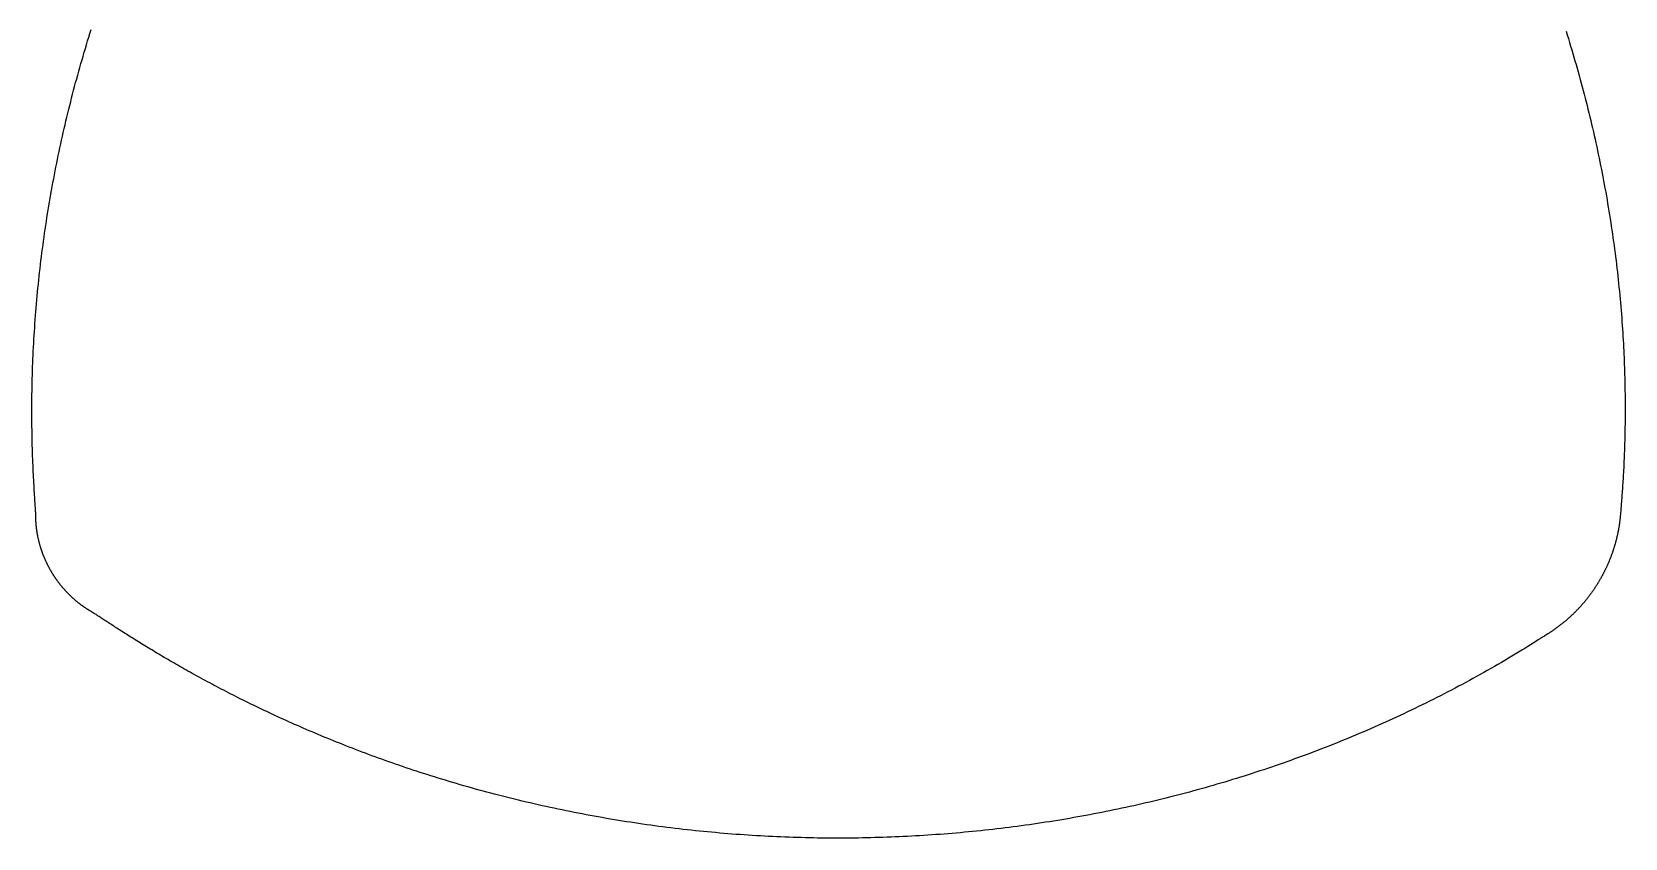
# Model space of a CAD drawing. Extents: x -3 to 136, y 0 to 121.
# Drawn here: x 44.68 to 55.32, y 11.91 to 17.3 of the extents above; entities that cross this region are included whole.
import ezdxf

# ---------------------------------------------------------------- set-up
doc = ezdxf.new("R2010")
doc.units = 0
doc.layers.get('0').update_dxf_attribs({"linetype": 'CONTINUOUS'})

msp = doc.modelspace()

# ---------------------------------------------------------------- linework, layer by layer
for points in [[(44.7084, 14.0698, 0), (44.7084, 14.0733, 0), (44.7083, 14.0776, 0), (44.708, 14.0828, 0), (44.7077, 14.0887, 0), (44.7074, 14.0955, 0), (44.7069, 14.103, 0), (44.7064, 14.1114, 0), (44.7058, 14.1205, 0), (44.7052, 14.1303, 0), (44.7045, 14.1409, 0), (44.7038, 14.1523, 0), (44.703, 14.1643, 0), (44.7022, 14.1771, 0), (44.7014, 14.1905, 0), (44.7005, 14.2046, 0), (44.6996, 14.2194, 0), (44.6986, 14.2349, 0), (44.6977, 14.251, 0), (44.6968, 14.2677, 0), (44.6958, 14.285, 0), (44.6948, 14.303, 0), (44.6939, 14.3216, 0), (44.6929, 14.3407, 0), (44.692, 14.3604, 0), (44.6911, 14.3807, 0), (44.6902, 14.4015, 0), (44.6893, 14.4229, 0), (44.6884, 14.4448, 0), (44.6876, 14.4672, 0), (44.6868, 14.49, 0), (44.6861, 14.5134, 0), (44.6854, 14.5373, 0), (44.6848, 14.5616, 0), (44.6843, 14.5864, 0), (44.6837, 14.6116, 0), (44.6833, 14.6372, 0), (44.6829, 14.6633, 0), (44.6827, 14.6897, 0), (44.6825, 14.7163, 0), (44.6823, 14.7428, 0), (44.6823, 14.7694, 0), (44.6824, 14.7959, 0), (44.6825, 14.8224, 0), (44.6827, 14.849, 0), (44.683, 14.8755, 0), (44.6834, 14.902, 0), (44.6839, 14.9285, 0), (44.6845, 14.9549, 0), (44.6851, 14.9814, 0), (44.6858, 15.0079, 0), (44.6866, 15.0343, 0), (44.6875, 15.0608, 0), (44.6885, 15.0872, 0), (44.6896, 15.1137, 0), (44.6907, 15.1401, 0), (44.692, 15.1665, 0), (44.6933, 15.1929, 0), (44.6947, 15.2193, 0), (44.6962, 15.2457, 0), (44.6977, 15.272, 0), (44.6994, 15.2984, 0), (44.7011, 15.3248, 0), (44.7029, 15.3511, 0), (44.7048, 15.3774, 0), (44.7068, 15.4038, 0), (44.7089, 15.4301, 0), (44.7111, 15.4564, 0), (44.7133, 15.4827, 0), (44.7156, 15.509, 0), (44.718, 15.5352, 0), (44.7205, 15.5615, 0), (44.723, 15.5878, 0), (44.7257, 15.614, 0), (44.7284, 15.6402, 0), (44.7312, 15.6665, 0), (44.7341, 15.6927, 0), (44.7371, 15.7189, 0), (44.7402, 15.7451, 0), (44.7433, 15.7713, 0), (44.7465, 15.7974, 0), (44.7498, 15.8236, 0), (44.7532, 15.8497, 0), (44.7567, 15.8759, 0), (44.7602, 15.902, 0), (44.7639, 15.9281, 0), (44.7676, 15.9542, 0), (44.7714, 15.9803, 0), (44.7753, 16.0064, 0), (44.7792, 16.0324, 0), (44.7833, 16.0585, 0), (44.7874, 16.0845, 0), (44.7916, 16.1106, 0), (44.7959, 16.1366, 0), (44.8002, 16.1626, 0), (44.8047, 16.1886, 0), (44.8092, 16.2146, 0), (44.8138, 16.2405, 0), (44.8185, 16.2665, 0), (44.8232, 16.2924, 0), (44.8281, 16.3183, 0), (44.833, 16.3442, 0), (44.838, 16.3701, 0), (44.8431, 16.396, 0), (44.8482, 16.4218, 0), (44.8535, 16.4477, 0), (44.8588, 16.4735, 0), (44.8642, 16.4993, 0), (44.8697, 16.5251, 0), (44.8752, 16.5508, 0), (44.8809, 16.5766, 0), (44.8866, 16.6023, 0), (44.8924, 16.628, 0), (44.8982, 16.6537, 0), (44.9042, 16.6794, 0), (44.9102, 16.705, 0), (44.9163, 16.7306, 0), (44.9225, 16.7563, 0), (44.9288, 16.7819, 0), (44.9351, 16.8074, 0), (44.9415, 16.833, 0), (44.948, 16.8585, 0), (44.9546, 16.884, 0), (44.9612, 16.9095, 0), (44.968, 16.935, 0), (44.9748, 16.9605, 0), (44.9816, 16.9859, 0), (44.9886, 17.0113, 0), (44.9956, 17.0367, 0), (45.0028, 17.0621, 0), (45.0099, 17.0874, 0), (45.0172, 17.1127, 0), (45.0245, 17.1381, 0), (45.032, 17.1633, 0), (45.0395, 17.1886, 0), (45.047, 17.2138, 0), (45.0547, 17.239, 0), (45.0624, 17.2642, 0), (45.0702, 17.2894, 0), (45.0781, 17.3145, 0)], [(54.928, 17.3033, 0), (54.9357, 17.2787, 0), (54.9434, 17.2541, 0), (54.9509, 17.2295, 0), (54.9584, 17.2048, 0), (54.9658, 17.1801, 0), (54.9732, 17.1554, 0), (54.9804, 17.1307, 0), (54.9876, 17.106, 0), (54.9948, 17.0812, 0), (55.0018, 17.0565, 0), (55.0088, 17.0317, 0), (55.0157, 17.0069, 0), (55.0225, 16.982, 0), (55.0293, 16.9572, 0), (55.036, 16.9323, 0), (55.0426, 16.9074, 0), (55.0491, 16.8825, 0), (55.0556, 16.8576, 0), (55.062, 16.8326, 0), (55.0683, 16.8076, 0), (55.0745, 16.7827, 0), (55.0807, 16.7577, 0), (55.0868, 16.7326, 0), (55.0928, 16.7076, 0), (55.0987, 16.6825, 0), (55.1046, 16.6575, 0), (55.1104, 16.6324, 0), (55.1161, 16.6073, 0), (55.1217, 16.5822, 0), (55.1273, 16.557, 0), (55.1328, 16.5319, 0), (55.1382, 16.5067, 0), (55.1435, 16.4815, 0), (55.1488, 16.4563, 0), (55.1539, 16.4311, 0), (55.1591, 16.4059, 0), (55.1641, 16.3806, 0), (55.169, 16.3553, 0), (55.1739, 16.3301, 0), (55.1787, 16.3048, 0), (55.1834, 16.2795, 0), (55.1881, 16.2541, 0), (55.1926, 16.2288, 0), (55.1971, 16.2035, 0), (55.2016, 16.1781, 0), (55.2059, 16.1527, 0), (55.2102, 16.1273, 0), (55.2143, 16.1019, 0), (55.2184, 16.0765, 0), (55.2225, 16.0511, 0), (55.2264, 16.0257, 0), (55.2303, 16.0002, 0), (55.2341, 15.9748, 0), (55.2378, 15.9493, 0), (55.2414, 15.9238, 0), (55.245, 15.8983, 0), (55.2485, 15.8728, 0), (55.2519, 15.8473, 0), (55.2552, 15.8218, 0), (55.2585, 15.7962, 0), (55.2616, 15.7707, 0), (55.2647, 15.7451, 0), (55.2677, 15.7195, 0), (55.2707, 15.694, 0), (55.2735, 15.6684, 0), (55.2763, 15.6428, 0), (55.279, 15.6172, 0), (55.2816, 15.5916, 0), (55.2841, 15.5659, 0), (55.2866, 15.5403, 0), (55.289, 15.5147, 0), (55.2913, 15.489, 0), (55.2935, 15.4634, 0), (55.2956, 15.438, 0), (55.2976, 15.4127, 0), (55.2995, 15.3876, 0), (55.3014, 15.3626, 0), (55.3031, 15.3378, 0), (55.3048, 15.3132, 0), (55.3064, 15.2888, 0), (55.3079, 15.2645, 0), (55.3093, 15.2404, 0), (55.3107, 15.2165, 0), (55.3119, 15.1928, 0), (55.3131, 15.1692, 0), (55.3142, 15.1458, 0), (55.3152, 15.1226, 0), (55.3162, 15.0996, 0), (55.3171, 15.0767, 0), (55.3179, 15.0541, 0), (55.3186, 15.0316, 0), (55.3193, 15.0093, 0), (55.3199, 14.9872, 0), (55.3204, 14.9653, 0), (55.3209, 14.9435, 0), (55.3213, 14.922, 0), (55.3217, 14.9007, 0), (55.322, 14.8795, 0), (55.3222, 14.8585, 0), (55.3224, 14.8378, 0), (55.3225, 14.8172, 0), (55.3226, 14.7968, 0), (55.3226, 14.7767, 0), (55.3226, 14.7567, 0), (55.3225, 14.737, 0), (55.3224, 14.7174, 0), (55.3222, 14.698, 0), (55.322, 14.6789, 0), (55.3217, 14.66, 0), (55.3214, 14.6412, 0), (55.3211, 14.6227, 0), (55.3207, 14.6044, 0), (55.3203, 14.5863, 0), (55.3198, 14.5684, 0), (55.3193, 14.5507, 0), (55.3188, 14.5333, 0), (55.3182, 14.516, 0), (55.3176, 14.499, 0), (55.317, 14.4822, 0), (55.3164, 14.4657, 0), (55.3157, 14.4493, 0), (55.315, 14.4332, 0), (55.3143, 14.4173, 0), (55.3135, 14.4016, 0), (55.3128, 14.3862, 0), (55.312, 14.3709, 0), (55.3112, 14.3559, 0), (55.3104, 14.3412, 0), (55.3096, 14.3267, 0), (55.3087, 14.3124, 0), (55.3079, 14.2983, 0), (55.307, 14.2845, 0), (55.3061, 14.2709, 0), (55.3052, 14.2576, 0), (55.3043, 14.2445, 0), (55.3034, 14.2316, 0), (55.3025, 14.219, 0), (55.3016, 14.2066, 0), (55.3007, 14.1945, 0), (55.2999, 14.1826, 0), (55.299, 14.171, 0), (55.2981, 14.1596, 0), (55.2972, 14.1485, 0), (55.2963, 14.1376, 0), (55.2954, 14.127, 0), (55.2946, 14.1166, 0), (55.2937, 14.1065, 0), (55.2929, 14.0972, 0), (55.2922, 14.0888, 0), (55.2916, 14.0814, 0), (55.291, 14.0751, 0), (55.2906, 14.0698, 0)], [(45.0809, 13.4246, 0), (45.0783, 13.4261, 0), (45.0756, 13.4277, 0), (45.073, 13.4292, 0), (45.0704, 13.4308, 0), (45.0678, 13.4323, 0), (45.0652, 13.4339, 0), (45.0626, 13.4355, 0), (45.06, 13.4371, 0), (45.0574, 13.4387, 0), (45.0548, 13.4404, 0), (45.0522, 13.442, 0), (45.0496, 13.4437, 0), (45.0471, 13.4453, 0), (45.0445, 13.447, 0), (45.042, 13.4487, 0), (45.0394, 13.4504, 0), (45.0369, 13.4521, 0), (45.0344, 13.4538, 0), (45.0319, 13.4555, 0), (45.0294, 13.4573, 0), (45.0268, 13.459, 0), (45.0244, 13.4608, 0), (45.0219, 13.4626, 0), (45.0194, 13.4643, 0), (45.0169, 13.4661, 0), (45.0144, 13.4679, 0), (45.012, 13.4698, 0), (45.0095, 13.4716, 0), (45.0071, 13.4734, 0), (45.0047, 13.4753, 0), (45.0022, 13.4771, 0), (44.9998, 13.479, 0), (44.9974, 13.4809, 0), (44.995, 13.4827, 0), (44.9926, 13.4846, 0), (44.9902, 13.4866, 0), (44.9878, 13.4885, 0), (44.9855, 13.4904, 0), (44.9831, 13.4923, 0), (44.9808, 13.4943, 0), (44.9784, 13.4962, 0), (44.9761, 13.4982, 0), (44.9737, 13.5002, 0), (44.9714, 13.5022, 0), (44.9691, 13.5042, 0), (44.9668, 13.5062, 0), (44.9645, 13.5082, 0), (44.9622, 13.5102, 0), (44.9599, 13.5123, 0), (44.9577, 13.5143, 0), (44.9554, 13.5164, 0), (44.9531, 13.5184, 0), (44.9509, 13.5205, 0), (44.9486, 13.5226, 0), (44.9464, 13.5247, 0), (44.9442, 13.5268, 0), (44.942, 13.5289, 0), (44.9398, 13.531, 0), (44.9376, 13.5331, 0), (44.9354, 13.5353, 0), (44.9332, 13.5374, 0), (44.931, 13.5396, 0), (44.9289, 13.5417, 0), (44.9267, 13.5439, 0), (44.9246, 13.5461, 0), (44.9224, 13.5483, 0), (44.9203, 13.5505, 0), (44.9182, 13.5527, 0), (44.9161, 13.5549, 0), (44.914, 13.5571, 0), (44.9119, 13.5594, 0), (44.9098, 13.5616, 0), (44.9077, 13.5639, 0), (44.9057, 13.5661, 0), (44.9036, 13.5684, 0), (44.9016, 13.5707, 0), (44.8995, 13.5729, 0), (44.8975, 13.5752, 0), (44.8955, 13.5775, 0), (44.8935, 13.5799, 0), (44.8915, 13.5822, 0), (44.8895, 13.5845, 0), (44.8875, 13.5868, 0), (44.8856, 13.5892, 0), (44.8836, 13.5915, 0), (44.8816, 13.5939, 0), (44.8797, 13.5962, 0), (44.8778, 13.5986, 0), (44.8759, 13.601, 0), (44.8739, 13.6034, 0), (44.872, 13.6058, 0), (44.8701, 13.6082, 0), (44.8683, 13.6106, 0), (44.8664, 13.613, 0), (44.8645, 13.6154, 0), (44.8627, 13.6179, 0), (44.8608, 13.6203, 0), (44.859, 13.6228, 0), (44.8572, 13.6252, 0), (44.8553, 13.6277, 0), (44.8535, 13.6301, 0), (44.8517, 13.6326, 0), (44.85, 13.6351, 0), (44.8482, 13.6376, 0), (44.8464, 13.6401, 0), (44.8447, 13.6426, 0), (44.8429, 13.6451, 0), (44.8412, 13.6476, 0), (44.8395, 13.6502, 0), (44.8377, 13.6527, 0), (44.836, 13.6552, 0), (44.8343, 13.6578, 0), (44.8327, 13.6603, 0), (44.831, 13.6629, 0), (44.8293, 13.6655, 0), (44.8277, 13.668, 0), (44.826, 13.6706, 0), (44.8244, 13.6732, 0), (44.8228, 13.6758, 0), (44.8212, 13.6784, 0), (44.8196, 13.681, 0), (44.818, 13.6836, 0), (44.8164, 13.6862, 0), (44.8148, 13.6888, 0), (44.8132, 13.6915, 0), (44.8117, 13.6941, 0), (44.8102, 13.6968, 0), (44.8086, 13.6994, 0), (44.8071, 13.7021, 0), (44.8056, 13.7047, 0), (44.8041, 13.7074, 0), (44.8026, 13.7101, 0), (44.8011, 13.7127, 0), (44.7997, 13.7154, 0), (44.7982, 13.7181, 0), (44.7968, 13.7208, 0), (44.7953, 13.7235, 0), (44.7939, 13.7262, 0), (44.7925, 13.7289, 0), (44.7911, 13.7317, 0), (44.7897, 13.7344, 0), (44.7883, 13.7371, 0), (44.787, 13.7399, 0), (44.7856, 13.7426, 0), (44.7843, 13.7453, 0), (44.7829, 13.7481, 0), (44.7816, 13.7509, 0), (44.7803, 13.7536, 0), (44.779, 13.7564, 0), (44.7777, 13.7592, 0), (44.7764, 13.7619, 0), (44.7752, 13.7647, 0), (44.7739, 13.7675, 0), (44.7726, 13.7703, 0), (44.7714, 13.7731, 0), (44.7702, 13.7759, 0), (44.769, 13.7787, 0), (44.7678, 13.7815, 0), (44.7666, 13.7844, 0), (44.7654, 13.7872, 0), (44.7642, 13.79, 0), (44.7631, 13.7928, 0), (44.7619, 13.7957, 0), (44.7608, 13.7985, 0), (44.7597, 13.8014, 0), (44.7586, 13.8042, 0), (44.7575, 13.8071, 0), (44.7564, 13.8099, 0), (44.7553, 13.8128, 0), (44.7542, 13.8157, 0), (44.7532, 13.8185, 0), (44.7521, 13.8214, 0), (44.7511, 13.8243, 0), (44.7501, 13.8272, 0), (44.7491, 13.8301, 0), (44.7481, 13.833, 0), (44.7471, 13.8359, 0), (44.7461, 13.8388, 0), (44.7452, 13.8417, 0), (44.7442, 13.8446, 0), (44.7433, 13.8475, 0), (44.7424, 13.8504, 0), (44.7414, 13.8533, 0), (44.7405, 13.8563, 0), (44.7397, 13.8592, 0), (44.7388, 13.8621, 0), (44.7379, 13.865, 0), (44.7371, 13.868, 0), (44.7362, 13.8709, 0), (44.7354, 13.8739, 0), (44.7346, 13.8768, 0), (44.7338, 13.8798, 0), (44.733, 13.8827, 0), (44.7322, 13.8857, 0), (44.7314, 13.8886, 0), (44.7307, 13.8916, 0), (44.7299, 13.8945, 0), (44.7292, 13.8975, 0), (44.7285, 13.9005, 0), (44.7278, 13.9035, 0), (44.7271, 13.9064, 0), (44.7264, 13.9094, 0), (44.7257, 13.9124, 0), (44.7251, 13.9154, 0), (44.7244, 13.9184, 0), (44.7238, 13.9213, 0), (44.7232, 13.9243, 0), (44.7226, 13.9273, 0), (44.722, 13.9303, 0), (44.7214, 13.9333, 0), (44.7208, 13.9363, 0), (44.7203, 13.9393, 0), (44.7197, 13.9423, 0), (44.7192, 13.9453, 0), (44.7187, 13.9483, 0), (44.7182, 13.9513, 0), (44.7177, 13.9544, 0), (44.7172, 13.9574, 0), (44.7167, 13.9604, 0), (44.7162, 13.9634, 0), (44.7158, 13.9664, 0), (44.7154, 13.9694, 0), (44.715, 13.9725, 0), (44.7145, 13.9755, 0), (44.7142, 13.9785, 0), (44.7138, 13.9815, 0), (44.7134, 13.9846, 0), (44.7131, 13.9876, 0), (44.7127, 13.9906, 0), (44.7124, 13.9937, 0), (44.7121, 13.9967, 0), (44.7118, 13.9997, 0), (44.7115, 14.0028, 0), (44.7112, 14.0058, 0), (44.7109, 14.0089, 0), (44.7107, 14.0119, 0), (44.7104, 14.0149, 0), (44.7102, 14.018, 0), (44.71, 14.021, 0), (44.7098, 14.0241, 0), (44.7096, 14.0271, 0), (44.7094, 14.0302, 0), (44.7093, 14.0332, 0), (44.7091, 14.0362, 0), (44.709, 14.0393, 0), (44.7089, 14.0423, 0), (44.7088, 14.0454, 0), (44.7087, 14.0484, 0), (44.7086, 14.0515, 0), (44.7085, 14.0545, 0), (44.7085, 14.0576, 0), (44.7085, 14.0606, 0), (44.7084, 14.0637, 0), (44.7084, 14.0667, 0), (44.7084, 14.0698, 0)], [(55.2906, 14.0698, 0), (55.2903, 14.0661, 0), (55.2899, 14.0624, 0), (55.2896, 14.0587, 0), (55.2892, 14.055, 0), (55.2889, 14.0513, 0), (55.2885, 14.0477, 0), (55.2881, 14.044, 0), (55.2877, 14.0403, 0), (55.2872, 14.0366, 0), (55.2868, 14.0329, 0), (55.2863, 14.0293, 0), (55.2859, 14.0256, 0), (55.2854, 14.0219, 0), (55.2849, 14.0182, 0), (55.2844, 14.0146, 0), (55.2839, 14.0109, 0), (55.2833, 14.0072, 0), (55.2828, 14.0036, 0), (55.2822, 13.9999, 0), (55.2817, 13.9963, 0), (55.2811, 13.9926, 0), (55.2805, 13.989, 0), (55.2799, 13.9853, 0), (55.2792, 13.9817, 0), (55.2786, 13.978, 0), (55.2779, 13.9744, 0), (55.2773, 13.9707, 0), (55.2766, 13.9671, 0), (55.2759, 13.9635, 0), (55.2752, 13.9598, 0), (55.2745, 13.9562, 0), (55.2737, 13.9526, 0), (55.273, 13.9489, 0), (55.2722, 13.9453, 0), (55.2715, 13.9417, 0), (55.2707, 13.9381, 0), (55.2699, 13.9345, 0), (55.2691, 13.9308, 0), (55.2682, 13.9272, 0), (55.2674, 13.9236, 0), (55.2666, 13.92, 0), (55.2657, 13.9164, 0), (55.2648, 13.9128, 0), (55.2639, 13.9092, 0), (55.263, 13.9056, 0), (55.2621, 13.9021, 0), (55.2612, 13.8985, 0), (55.2602, 13.8949, 0), (55.2593, 13.8913, 0), (55.2583, 13.8877, 0), (55.2573, 13.8842, 0), (55.2563, 13.8806, 0), (55.2553, 13.877, 0), (55.2543, 13.8735, 0), (55.2533, 13.8699, 0), (55.2522, 13.8664, 0), (55.2512, 13.8628, 0), (55.2501, 13.8593, 0), (55.249, 13.8557, 0), (55.2479, 13.8522, 0), (55.2468, 13.8486, 0), (55.2457, 13.8451, 0), (55.2446, 13.8416, 0), (55.2434, 13.8381, 0), (55.2423, 13.8345, 0), (55.2411, 13.831, 0), (55.2399, 13.8275, 0), (55.2387, 13.824, 0), (55.2375, 13.8205, 0), (55.2363, 13.817, 0), (55.2351, 13.8135, 0), (55.2338, 13.81, 0), (55.2326, 13.8065, 0), (55.2313, 13.803, 0), (55.23, 13.7996, 0), (55.2287, 13.7961, 0), (55.2274, 13.7926, 0), (55.2261, 13.7892, 0), (55.2248, 13.7857, 0), (55.2234, 13.7823, 0), (55.2221, 13.7788, 0), (55.2207, 13.7754, 0), (55.2193, 13.7719, 0), (55.2179, 13.7685, 0), (55.2165, 13.7651, 0), (55.2151, 13.7616, 0), (55.2137, 13.7582, 0), (55.2122, 13.7548, 0), (55.2108, 13.7514, 0), (55.2093, 13.748, 0), (55.2078, 13.7446, 0), (55.2063, 13.7412, 0), (55.2048, 13.7378, 0), (55.2033, 13.7344, 0), (55.2018, 13.7311, 0), (55.2003, 13.7277, 0), (55.1987, 13.7243, 0), (55.1972, 13.721, 0), (55.1956, 13.7176, 0), (55.194, 13.7143, 0), (55.1924, 13.7109, 0), (55.1908, 13.7076, 0), (55.1892, 13.7043, 0), (55.1876, 13.7009, 0), (55.1859, 13.6976, 0), (55.1843, 13.6943, 0), (55.1826, 13.691, 0), (55.1809, 13.6877, 0), (55.1792, 13.6844, 0), (55.1775, 13.6811, 0), (55.1758, 13.6778, 0), (55.1741, 13.6745, 0), (55.1724, 13.6713, 0), (55.1706, 13.668, 0), (55.1689, 13.6648, 0), (55.1671, 13.6615, 0), (55.1653, 13.6582, 0), (55.1635, 13.655, 0), (55.1617, 13.6518, 0), (55.1599, 13.6485, 0), (55.1581, 13.6453, 0), (55.1562, 13.6421, 0), (55.1544, 13.6389, 0), (55.1525, 13.6357, 0), (55.1506, 13.6325, 0), (55.1488, 13.6293, 0), (55.1469, 13.6261, 0), (55.145, 13.6229, 0), (55.143, 13.6198, 0), (55.1411, 13.6166, 0), (55.1392, 13.6135, 0), (55.1372, 13.6103, 0), (55.1353, 13.6072, 0), (55.1333, 13.604, 0), (55.1313, 13.6009, 0), (55.1293, 13.5978, 0), (55.1273, 13.5947, 0), (55.1253, 13.5915, 0), (55.1233, 13.5884, 0), (55.1212, 13.5853, 0), (55.1192, 13.5823, 0), (55.1171, 13.5792, 0), (55.1151, 13.5761, 0), (55.113, 13.573, 0), (55.1109, 13.57, 0), (55.1088, 13.5669, 0), (55.1067, 13.5639, 0), (55.1045, 13.5608, 0), (55.1024, 13.5578, 0), (55.1003, 13.5548, 0), (55.0981, 13.5518, 0), (55.0959, 13.5488, 0), (55.0938, 13.5458, 0), (55.0916, 13.5428, 0), (55.0894, 13.5398, 0), (55.0872, 13.5368, 0), (55.085, 13.5339, 0), (55.0827, 13.5309, 0), (55.0805, 13.5279, 0), (55.0782, 13.525, 0), (55.076, 13.5221, 0), (55.0737, 13.5191, 0), (55.0714, 13.5162, 0), (55.0691, 13.5133, 0), (55.0668, 13.5104, 0), (55.0645, 13.5075, 0), (55.0622, 13.5046, 0), (55.0599, 13.5018, 0), (55.0575, 13.4989, 0), (55.0552, 13.496, 0), (55.0528, 13.4932, 0), (55.0505, 13.4903, 0), (55.0481, 13.4875, 0), (55.0457, 13.4847, 0), (55.0433, 13.4819, 0), (55.0409, 13.4791, 0), (55.0385, 13.4763, 0), (55.036, 13.4735, 0), (55.0336, 13.4707, 0), (55.0312, 13.4679, 0), (55.0287, 13.4652, 0), (55.0262, 13.4624, 0), (55.0238, 13.4596, 0), (55.0213, 13.4569, 0), (55.0188, 13.4542, 0), (55.0163, 13.4515, 0), (55.0138, 13.4488, 0), (55.0112, 13.446, 0), (55.0087, 13.4434, 0), (55.0062, 13.4407, 0), (55.0036, 13.438, 0), (55.001, 13.4353, 0), (54.9985, 13.4327, 0), (54.9959, 13.43, 0), (54.9933, 13.4274, 0), (54.9907, 13.4248, 0), (54.9881, 13.4221, 0), (54.9855, 13.4195, 0), (54.9829, 13.4169, 0), (54.9802, 13.4143, 0), (54.9776, 13.4118, 0), (54.9749, 13.4092, 0), (54.9723, 13.4066, 0), (54.9696, 13.4041, 0), (54.9669, 13.4015, 0), (54.9642, 13.399, 0), (54.9615, 13.3965, 0), (54.9588, 13.394, 0), (54.9561, 13.3914, 0), (54.9534, 13.389, 0), (54.9506, 13.3865, 0), (54.9479, 13.384, 0), (54.9451, 13.3815, 0), (54.9424, 13.3791, 0), (54.9396, 13.3766, 0), (54.9368, 13.3742, 0), (54.934, 13.3718, 0), (54.9312, 13.3693, 0), (54.9284, 13.3669, 0), (54.9256, 13.3645, 0), (54.9228, 13.3622, 0), (54.9199, 13.3598, 0), (54.9171, 13.3574, 0), (54.9143, 13.3551, 0), (54.9114, 13.3527, 0), (54.9085, 13.3504, 0), (54.9057, 13.3481, 0), (54.9028, 13.3457, 0), (54.8999, 13.3434, 0), (54.897, 13.3411, 0), (54.8941, 13.3389, 0), (54.8912, 13.3366, 0), (54.8882, 13.3343, 0), (54.8853, 13.3321, 0), (54.8824, 13.3298, 0), (54.8794, 13.3276, 0), (54.8764, 13.3254, 0), (54.8735, 13.3232, 0), (54.8705, 13.321, 0), (54.8675, 13.3188, 0), (54.8645, 13.3166, 0), (54.8615, 13.3144, 0), (54.8585, 13.3123, 0), (54.8555, 13.3101, 0), (54.8525, 13.308, 0), (54.8495, 13.3059, 0), (54.8464, 13.3038, 0), (54.8434, 13.3017, 0), (54.8403, 13.2996, 0), (54.8372, 13.2975, 0), (54.8342, 13.2954, 0), (54.8311, 13.2934, 0), (54.828, 13.2913, 0), (54.8249, 13.2893, 0), (54.8218, 13.2873, 0)], [(54.8218, 13.2873, 0), (54.8143, 13.2824, 0), (54.8054, 13.2766, 0), (54.7951, 13.27, 0), (54.7836, 13.2626, 0), (54.7709, 13.2545, 0), (54.757, 13.2456, 0), (54.742, 13.2361, 0), (54.726, 13.2259, 0), (54.7089, 13.2152, 0), (54.691, 13.204, 0), (54.6721, 13.1922, 0), (54.6524, 13.18, 0), (54.6319, 13.1675, 0), (54.6107, 13.1545, 0), (54.5888, 13.1412, 0), (54.5663, 13.1277, 0), (54.5432, 13.1139, 0), (54.5198, 13.1, 0), (54.4963, 13.0862, 0), (54.4727, 13.0725, 0), (54.4491, 13.0588, 0), (54.4255, 13.0453, 0), (54.4018, 13.0318, 0), (54.378, 13.0184, 0), (54.3542, 13.005, 0), (54.3304, 12.9918, 0), (54.3065, 12.9786, 0), (54.2826, 12.9655, 0), (54.2587, 12.9525, 0), (54.2347, 12.9396, 0), (54.2106, 12.9267, 0), (54.1865, 12.9139, 0), (54.1624, 12.9013, 0), (54.1382, 12.8886, 0), (54.114, 12.8761, 0), (54.0898, 12.8637, 0), (54.0655, 12.8513, 0), (54.0411, 12.839, 0), (54.0168, 12.8268, 0), (53.9923, 12.8147, 0), (53.9679, 12.8026, 0), (53.9434, 12.7906, 0), (53.9189, 12.7788, 0), (53.8943, 12.7669, 0), (53.8697, 12.7552, 0), (53.845, 12.7436, 0), (53.8203, 12.732, 0), (53.7956, 12.7205, 0), (53.7709, 12.7091, 0), (53.7461, 12.6978, 0), (53.7212, 12.6865, 0), (53.6964, 12.6754, 0), (53.6715, 12.6643, 0), (53.6465, 12.6533, 0), (53.6215, 12.6424, 0), (53.5965, 12.6315, 0), (53.5715, 12.6208, 0), (53.5464, 12.6101, 0), (53.5213, 12.5995, 0), (53.4961, 12.589, 0), (53.471, 12.5785, 0), (53.4458, 12.5682, 0), (53.4205, 12.5579, 0), (53.3952, 12.5477, 0), (53.3699, 12.5376, 0), (53.3446, 12.5275, 0), (53.3192, 12.5176, 0), (53.2938, 12.5077, 0), (53.2683, 12.4979, 0), (53.2429, 12.4882, 0), (53.2174, 12.4786, 0), (53.1918, 12.469, 0), (53.1663, 12.4596, 0), (53.1407, 12.4502, 0), (53.115, 12.4409, 0), (53.0894, 12.4316, 0), (53.0637, 12.4225, 0), (53.038, 12.4134, 0), (53.0122, 12.4044, 0), (52.9865, 12.3955, 0), (52.9607, 12.3867, 0), (52.9348, 12.378, 0), (52.909, 12.3693, 0), (52.8831, 12.3607, 0), (52.8572, 12.3522, 0), (52.8313, 12.3438, 0), (52.8053, 12.3355, 0), (52.7793, 12.3272, 0), (52.7533, 12.319, 0), (52.7273, 12.3109, 0), (52.7012, 12.3029, 0), (52.6751, 12.295, 0), (52.649, 12.2871, 0), (52.6228, 12.2794, 0), (52.5967, 12.2717, 0), (52.5705, 12.2641, 0), (52.5443, 12.2565, 0), (52.518, 12.2491, 0), (52.4918, 12.2417, 0), (52.4655, 12.2344, 0), (52.4392, 12.2272, 0), (52.4128, 12.2201, 0), (52.3865, 12.2131, 0), (52.3601, 12.2061, 0), (52.3337, 12.1992, 0), (52.3073, 12.1924, 0), (52.2808, 12.1857, 0), (52.2544, 12.1791, 0), (52.2279, 12.1725, 0), (52.2014, 12.166, 0), (52.1749, 12.1596, 0), (52.1483, 12.1533, 0), (52.1218, 12.1471, 0), (52.0952, 12.1409, 0), (52.0686, 12.1349, 0), (52.042, 12.1289, 0), (52.0153, 12.123, 0), (51.9887, 12.1172, 0), (51.962, 12.1114, 0), (51.9353, 12.1058, 0), (51.9086, 12.1002, 0), (51.8818, 12.0947, 0), (51.8551, 12.0893, 0), (51.8283, 12.0839, 0), (51.8015, 12.0787, 0), (51.7748, 12.0735, 0), (51.7479, 12.0684, 0), (51.7211, 12.0634, 0), (51.6943, 12.0585, 0), (51.6674, 12.0536, 0), (51.6405, 12.0488, 0), (51.6136, 12.0442, 0), (51.5867, 12.0395, 0), (51.5598, 12.035, 0), (51.5329, 12.0306, 0), (51.5059, 12.0262, 0), (51.479, 12.0219, 0), (51.452, 12.0177, 0), (51.425, 12.0136, 0), (51.398, 12.0096, 0), (51.371, 12.0056, 0), (51.344, 12.0018, 0), (51.317, 11.998, 0), (51.2899, 11.9943, 0), (51.2629, 11.9907, 0), (51.2358, 11.9871, 0), (51.2088, 11.9836, 0), (51.1817, 11.9803, 0), (51.1546, 11.977, 0), (51.1275, 11.9738, 0), (51.1004, 11.9706, 0), (51.0733, 11.9676, 0), (51.0462, 11.9646, 0), (51.019, 11.9617, 0), (50.9919, 11.9589, 0), (50.9647, 11.9562, 0), (50.9376, 11.9535, 0), (50.9104, 11.951, 0), (50.8832, 11.9485, 0), (50.8561, 11.9461, 0), (50.8289, 11.9437, 0), (50.8017, 11.9415, 0), (50.7745, 11.9394, 0), (50.7473, 11.9373, 0), (50.7201, 11.9353, 0), (50.6929, 11.9334, 0), (50.6656, 11.9315, 0), (50.6384, 11.9298, 0), (50.6112, 11.9281, 0), (50.584, 11.9265, 0), (50.5567, 11.925, 0), (50.5295, 11.9236, 0), (50.5022, 11.9223, 0), (50.475, 11.921, 0), (50.4477, 11.9198, 0), (50.4205, 11.9187, 0), (50.3932, 11.9177, 0), (50.366, 11.9168, 0), (50.3387, 11.9159, 0), (50.3114, 11.9152, 0), (50.2842, 11.9145, 0), (50.2569, 11.9139, 0), (50.2296, 11.9133, 0), (50.2023, 11.9129, 0), (50.1751, 11.9125, 0), (50.1478, 11.9122, 0), (50.1205, 11.912, 0), (50.0933, 11.9119, 0), (50.066, 11.9119, 0), (50.0387, 11.9119, 0), (50.0114, 11.9121, 0), (49.9842, 11.9123, 0), (49.9569, 11.9125, 0), (49.9296, 11.9129, 0), (49.9023, 11.9134, 0), (49.8751, 11.9139, 0), (49.8478, 11.9145, 0), (49.8205, 11.9152, 0), (49.7933, 11.916, 0), (49.766, 11.9168, 0), (49.7388, 11.9178, 0), (49.7115, 11.9188, 0), (49.6843, 11.9199, 0), (49.657, 11.9211, 0), (49.6298, 11.9223, 0), (49.6025, 11.9237, 0), (49.5753, 11.9251, 0), (49.5481, 11.9266, 0), (49.5208, 11.9282, 0), (49.4936, 11.9299, 0), (49.4664, 11.9316, 0), (49.4392, 11.9335, 0), (49.412, 11.9354, 0), (49.3848, 11.9374, 0), (49.3576, 11.9395, 0), (49.3304, 11.9416, 0), (49.3032, 11.9439, 0), (49.276, 11.9462, 0), (49.2489, 11.9486, 0), (49.2217, 11.9511, 0), (49.1946, 11.9536, 0), (49.1674, 11.9563, 0), (49.1403, 11.959, 0), (49.1132, 11.9618, 0), (49.086, 11.9647, 0), (49.0589, 11.9677, 0), (49.0318, 11.9707, 0), (49.0047, 11.9739, 0), (48.9776, 11.9771, 0), (48.9506, 11.9804, 0), (48.9235, 11.9837, 0), (48.8965, 11.9872, 0), (48.8694, 11.9907, 0), (48.8424, 11.9944, 0), (48.8154, 11.9981, 0), (48.7883, 12.0018, 0), (48.7613, 12.0057, 0), (48.7344, 12.0097, 0), (48.7074, 12.0137, 0), (48.6804, 12.0178, 0), (48.6535, 12.022, 0), (48.6265, 12.0263, 0), (48.5996, 12.0306, 0), (48.5727, 12.035, 0), (48.5458, 12.0396, 0), (48.5189, 12.0441, 0), (48.492, 12.0488, 0), (48.4652, 12.0536, 0), (48.4383, 12.0584, 0), (48.4115, 12.0633, 0), (48.3847, 12.0683, 0), (48.3579, 12.0734, 0), (48.3311, 12.0786, 0), (48.3043, 12.0838, 0), (48.2775, 12.0892, 0), (48.2508, 12.0946, 0), (48.2241, 12.1001, 0), (48.1974, 12.1056, 0), (48.1707, 12.1113, 0), (48.144, 12.117, 0), (48.1173, 12.1228, 0), (48.0907, 12.1287, 0), (48.0641, 12.1347, 0), (48.0374, 12.1407, 0), (48.0109, 12.1469, 0), (47.9843, 12.1531, 0), (47.9577, 12.1594, 0), (47.9312, 12.1658, 0), (47.9047, 12.1722, 0), (47.8782, 12.1788, 0), (47.8517, 12.1854, 0), (47.8254, 12.1921, 0), (47.7991, 12.1988, 0), (47.773, 12.2056, 0), (47.747, 12.2124, 0), (47.7211, 12.2193, 0), (47.6953, 12.2263, 0), (47.6697, 12.2333, 0), (47.6441, 12.2403, 0), (47.6187, 12.2474, 0), (47.5934, 12.2546, 0), (47.5682, 12.2618, 0), (47.5431, 12.269, 0), (47.5181, 12.2763, 0), (47.4932, 12.2836, 0), (47.4685, 12.291, 0), (47.4438, 12.2984, 0), (47.4193, 12.3059, 0), (47.3949, 12.3134, 0), (47.3706, 12.321, 0), (47.3465, 12.3286, 0), (47.3224, 12.3362, 0), (47.2985, 12.3439, 0), (47.2747, 12.3516, 0), (47.2509, 12.3593, 0), (47.2274, 12.3671, 0), (47.2039, 12.3749, 0), (47.1805, 12.3828, 0), (47.1573, 12.3906, 0), (47.1341, 12.3986, 0), (47.1111, 12.4065, 0), (47.0882, 12.4145, 0), (47.0655, 12.4225, 0), (47.0428, 12.4305, 0), (47.0203, 12.4386, 0), (46.9978, 12.4467, 0), (46.9755, 12.4548, 0), (46.9533, 12.4629, 0), (46.9313, 12.4711, 0), (46.9093, 12.4793, 0), (46.8875, 12.4875, 0), (46.8657, 12.4958, 0), (46.8441, 12.504, 0), (46.8227, 12.5123, 0), (46.8013, 12.5206, 0), (46.78, 12.5289, 0), (46.7589, 12.5372, 0), (46.7379, 12.5456, 0), (46.717, 12.5539, 0), (46.6962, 12.5623, 0), (46.6756, 12.5707, 0), (46.655, 12.5791, 0), (46.6346, 12.5876, 0), (46.6143, 12.596, 0), (46.5941, 12.6044, 0), (46.574, 12.6129, 0), (46.5541, 12.6213, 0), (46.5343, 12.6298, 0), (46.5146, 12.6383, 0), (46.495, 12.6468, 0), (46.4755, 12.6553, 0), (46.4561, 12.6637, 0), (46.4369, 12.6722, 0), (46.4178, 12.6807, 0), (46.3988, 12.6892, 0), (46.3799, 12.6977, 0), (46.3612, 12.7062, 0), (46.3426, 12.7147, 0), (46.3241, 12.7232, 0), (46.3057, 12.7317, 0), (46.2874, 12.7402, 0), (46.2692, 12.7487, 0), (46.2512, 12.7572, 0), (46.2333, 12.7657, 0), (46.2155, 12.7742, 0), (46.1979, 12.7826, 0), (46.1803, 12.7911, 0), (46.1629, 12.7995, 0), (46.1456, 12.808, 0), (46.1284, 12.8164, 0), (46.1114, 12.8248, 0), (46.0944, 12.8332, 0), (46.0776, 12.8416, 0), (46.0609, 12.8499, 0), (46.0443, 12.8583, 0), (46.0279, 12.8666, 0), (46.0116, 12.875, 0), (45.9953, 12.8833, 0), (45.9793, 12.8915, 0), (45.9633, 12.8998, 0), (45.9475, 12.908, 0), (45.9317, 12.9163, 0), (45.9162, 12.9245, 0), (45.9007, 12.9326, 0), (45.8853, 12.9408, 0), (45.8701, 12.9489, 0), (45.855, 12.957, 0), (45.84, 12.9651, 0), (45.8252, 12.9731, 0), (45.8104, 12.9811, 0), (45.7958, 12.9891, 0), (45.7813, 12.9971, 0), (45.767, 13.005, 0), (45.7527, 13.0129, 0), (45.7386, 13.0208, 0), (45.7246, 13.0286, 0), (45.7108, 13.0364, 0), (45.697, 13.0441, 0), (45.6834, 13.0518, 0), (45.6699, 13.0595, 0), (45.6565, 13.0672, 0), (45.6433, 13.0748, 0), (45.6302, 13.0823, 0), (45.6172, 13.0898, 0), (45.6043, 13.0973, 0), (45.5915, 13.1048, 0), (45.5789, 13.1121, 0), (45.5664, 13.1195, 0), (45.5541, 13.1268, 0), (45.5418, 13.1341, 0), (45.5297, 13.1413, 0), (45.5177, 13.1484, 0), (45.5058, 13.1555, 0), (45.4941, 13.1626, 0), (45.4825, 13.1696, 0), (45.471, 13.1766, 0), (45.4596, 13.1835, 0), (45.4483, 13.1903, 0), (45.4372, 13.1971, 0), (45.4262, 13.2039, 0), (45.4154, 13.2106, 0), (45.4046, 13.2172, 0), (45.394, 13.2238, 0), (45.3836, 13.2303, 0), (45.3732, 13.2368, 0), (45.363, 13.2432, 0), (45.3529, 13.2495, 0), (45.3429, 13.2558, 0), (45.333, 13.262, 0), (45.3233, 13.2681, 0), (45.3137, 13.2742, 0), (45.3043, 13.2802, 0), (45.2949, 13.2862, 0), (45.2857, 13.2921, 0), (45.2766, 13.2979, 0), (45.2677, 13.3036, 0), (45.2588, 13.3093, 0), (45.2501, 13.3149, 0), (45.2416, 13.3204, 0), (45.2331, 13.3259, 0), (45.2248, 13.3313, 0), (45.2166, 13.3366, 0), (45.2086, 13.3419, 0), (45.2006, 13.347, 0), (45.1928, 13.3521, 0), (45.1852, 13.3571, 0), (45.1777, 13.362, 0), (45.1705, 13.3667, 0), (45.1634, 13.3713, 0), (45.1566, 13.3758, 0), (45.15, 13.3801, 0), (45.1436, 13.3843, 0), (45.1375, 13.3883, 0), (45.1316, 13.3922, 0), (45.126, 13.3959, 0), (45.1206, 13.3994, 0), (45.1155, 13.4027, 0), (45.1107, 13.4058, 0), (45.1061, 13.4088, 0), (45.1019, 13.4115, 0), (45.0979, 13.414, 0), (45.0943, 13.4164, 0), (45.091, 13.4185, 0), (45.088, 13.4204, 0), (45.0853, 13.422, 0), (45.0829, 13.4234, 0), (45.0809, 13.4246, 0)]]:
    msp.add_polyline3d(points)

doc.saveas('drawing.dxf')
